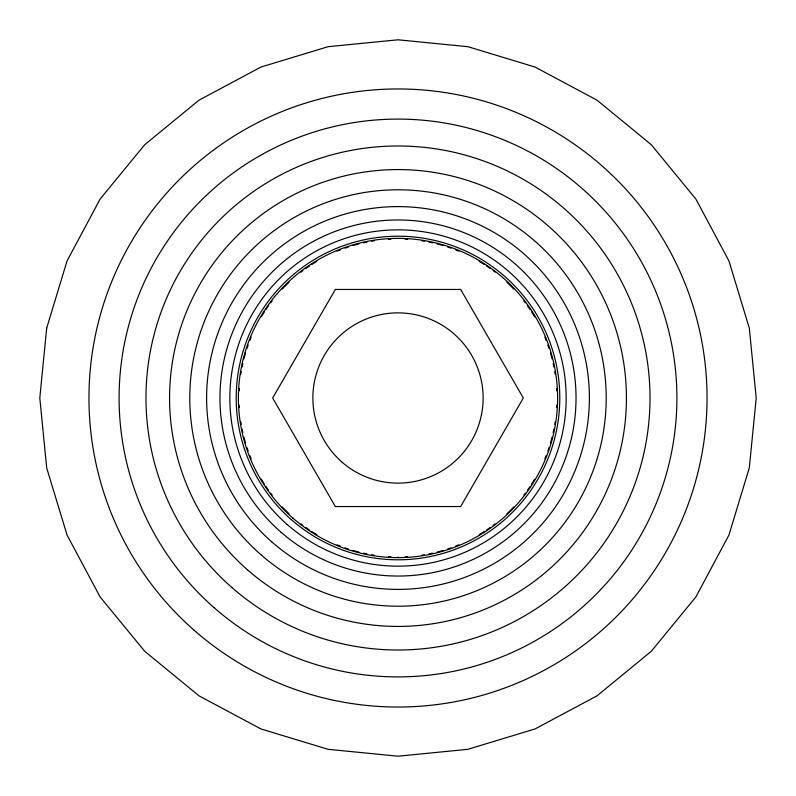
<?xml version="1.0" encoding="UTF-8"?>
<svg xmlns="http://www.w3.org/2000/svg" width="796" height="796" viewBox="0 0 796 796"><rect width="100%" height="100%" fill="white"/><g stroke="black" fill="none" stroke-linecap="round" stroke-linejoin="round"><path stroke-width="1.19" d="M398 556.941L398 557.618M556.782 405.184A158.941 158.941 0 0 1 556.653 407.582M555.13 421.93A158.941 158.941 0 0 1 554.752 424.308M553.887 429.004A158.941 158.941 0 0 1 553.15 432.517M552.036 437.183A158.941 158.941 0 0 1 550.444 442.984M549.011 447.581A158.941 158.941 0 0 1 547.847 450.994M546.175 455.501A158.941 158.941 0 0 1 544.842 458.824M534.623 479.212A158.941 158.941 0 0 1 531.469 484.306M530.156 486.306A158.941 158.941 0 0 1 527.44 490.236M525.31 493.152A158.941 158.941 0 0 1 523.858 495.062M513.718 506.952A158.941 158.941 0 0 1 506.952 513.718M495.062 523.858A158.941 158.941 0 0 1 493.152 525.31M490.236 527.44A158.941 158.941 0 0 1 486.306 530.156M484.306 531.469A158.941 158.941 0 0 1 479.212 534.623M458.824 544.842A158.941 158.941 0 0 1 455.501 546.175M450.994 547.847A158.941 158.941 0 0 1 447.581 549.011M442.984 550.444A158.941 158.941 0 0 1 437.183 552.036M432.517 553.15A158.941 158.941 0 0 1 429.004 553.887M424.308 554.752A158.941 158.941 0 0 1 421.93 555.13M407.582 556.653A158.941 158.941 0 0 1 405.184 556.782M390.816 556.782A158.941 158.941 0 0 1 388.418 556.653M374.07 555.13A158.941 158.941 0 0 1 371.692 554.752M366.996 553.887A158.941 158.941 0 0 1 363.483 553.15M358.817 552.036A158.941 158.941 0 0 1 353.016 550.444M348.419 549.011A158.941 158.941 0 0 1 345.006 547.847M340.499 546.175A158.941 158.941 0 0 1 337.176 544.842M316.788 534.623A158.941 158.941 0 0 1 311.694 531.469M309.694 530.156A158.941 158.941 0 0 1 305.764 527.44M302.848 525.31A158.941 158.941 0 0 1 300.938 523.858M289.048 513.718A158.941 158.941 0 0 1 282.281 506.952M272.142 495.062A158.941 158.941 0 0 1 270.69 493.152M268.56 490.236A158.941 158.941 0 0 1 265.844 486.306M264.531 484.306A158.941 158.941 0 0 1 261.377 479.212M251.158 458.824A158.941 158.941 0 0 1 249.825 455.501M248.153 450.994A158.941 158.941 0 0 1 246.989 447.581M245.556 442.984A158.941 158.941 0 0 1 243.964 437.183M242.85 432.517A158.941 158.941 0 0 1 242.113 429.004M241.248 424.308A158.941 158.941 0 0 1 240.87 421.93M239.347 407.582A158.941 158.941 0 0 1 239.218 405.184M239.218 390.816A158.941 158.941 0 0 1 239.347 388.418M240.87 374.07A158.941 158.941 0 0 1 241.248 371.692M242.113 366.996A158.941 158.941 0 0 1 242.85 363.483M243.964 358.817A158.941 158.941 0 0 1 245.556 353.016M246.989 348.419A158.941 158.941 0 0 1 248.153 345.006M249.825 340.499A158.941 158.941 0 0 1 251.158 337.176M261.377 316.788A158.941 158.941 0 0 1 264.531 311.694M265.844 309.694A158.941 158.941 0 0 1 268.56 305.764M270.69 302.848A158.941 158.941 0 0 1 272.142 300.938M282.281 289.048A158.941 158.941 0 0 1 289.048 282.281M300.938 272.142A158.941 158.941 0 0 1 302.848 270.69M305.764 268.56A158.941 158.941 0 0 1 309.694 265.844M311.694 264.531A158.941 158.941 0 0 1 316.788 261.377M337.176 251.158A158.941 158.941 0 0 1 340.499 249.825M345.006 248.153A158.941 158.941 0 0 1 348.419 246.989M353.016 245.556A158.941 158.941 0 0 1 358.817 243.964M363.483 242.85A158.941 158.941 0 0 1 366.996 242.113M371.692 241.248A158.941 158.941 0 0 1 374.07 240.87M388.418 239.347A158.941 158.941 0 0 1 390.816 239.218M405.184 239.218A158.941 158.941 0 0 1 407.582 239.347M421.93 240.87A158.941 158.941 0 0 1 424.308 241.248M429.004 242.113A158.941 158.941 0 0 1 432.517 242.85M437.183 243.964A158.941 158.941 0 0 1 442.984 245.556M447.581 246.989A158.941 158.941 0 0 1 450.994 248.153M455.501 249.825A158.941 158.941 0 0 1 458.824 251.158M479.212 261.377A158.941 158.941 0 0 1 484.306 264.531M486.306 265.844A158.941 158.941 0 0 1 490.236 268.56M493.152 270.69A158.941 158.941 0 0 1 495.062 272.142M506.952 282.281A158.941 158.941 0 0 1 513.718 289.048M523.858 300.938A158.941 158.941 0 0 1 525.31 302.848M527.44 305.764A158.941 158.941 0 0 1 530.156 309.694M531.469 311.694A158.941 158.941 0 0 1 534.623 316.788M544.842 337.176A158.941 158.941 0 0 1 546.175 340.499M547.847 345.006A158.941 158.941 0 0 1 549.011 348.419M550.444 353.016A158.941 158.941 0 0 1 552.036 358.817M553.15 363.483A158.941 158.941 0 0 1 553.887 366.996M554.752 371.692A158.941 158.941 0 0 1 555.13 374.07M556.653 388.418A158.941 158.941 0 0 1 556.782 390.816M46.685 328.121L39.8 398L46.685 467.879L67.063 535.081L100.167 597.01L144.713 651.287L198.99 695.833L260.919 728.937L328.121 749.315L398 756.2L467.879 749.315L535.081 728.937L597.01 695.833L651.287 651.287L695.833 597.01L728.937 535.081L749.315 467.879L756.2 398L749.315 328.121L728.937 260.919L695.833 198.99L651.287 144.713L597.01 100.167L535.081 67.063L467.879 46.685L398 39.8L328.121 46.685L260.919 67.063L198.99 100.167L144.713 144.713L100.167 198.99L67.063 260.919L46.685 328.121M335.335 289.455L272.67 398L335.335 506.545L460.665 506.545L523.33 398L460.665 289.455L335.335 289.455M291.326 519.639A161.787 161.787 0 0 0 556.683 429.561A161.787 161.787 0 0 0 345.991 244.8A161.787 161.787 0 0 0 291.326 519.639M287.127 524.425A168.155 168.155 0 0 0 562.931 430.805A168.155 168.155 0 0 0 343.952 238.77A168.155 168.155 0 0 0 287.127 524.425M280.61 531.857A178.035 178.035 0 0 0 572.613 432.735A178.035 178.035 0 0 0 340.778 229.417A178.035 178.035 0 0 0 280.61 531.857M271.804 541.897A191.398 191.398 0 0 0 585.717 435.342A191.398 191.398 0 0 0 336.479 216.761A191.398 191.398 0 0 0 271.804 541.897M260.72 554.533A208.204 208.204 0 0 0 602.204 438.616A208.204 208.204 0 0 0 331.076 200.841A208.204 208.204 0 0 0 260.72 554.533M247.387 569.737A228.422 228.422 0 0 0 622.034 442.566A228.422 228.422 0 0 0 324.579 181.697A228.422 228.422 0 0 0 247.387 569.737M231.835 587.468A252.014 252.014 0 0 0 645.168 447.163A252.014 252.014 0 0 0 316.997 159.359A252.014 252.014 0 0 0 231.835 587.468M214.104 607.686A278.899 278.899 0 0 0 671.545 452.407A278.899 278.899 0 0 0 308.35 133.897A278.899 278.899 0 0 0 214.104 607.686M194.234 630.342A309.037 309.037 0 0 0 701.097 458.287A309.037 309.037 0 0 0 298.659 105.361A309.037 309.037 0 0 0 194.234 630.342M292.759 518.007A159.618 159.618 0 0 0 554.553 429.144A159.618 159.618 0 0 0 346.688 246.85A159.618 159.618 0 0 0 292.759 518.007M341.872 462.008A85.132 85.132 0 0 0 481.49 414.607A85.132 85.132 0 0 0 370.637 317.385A85.132 85.132 0 0 0 341.872 462.008"/></g></svg>
